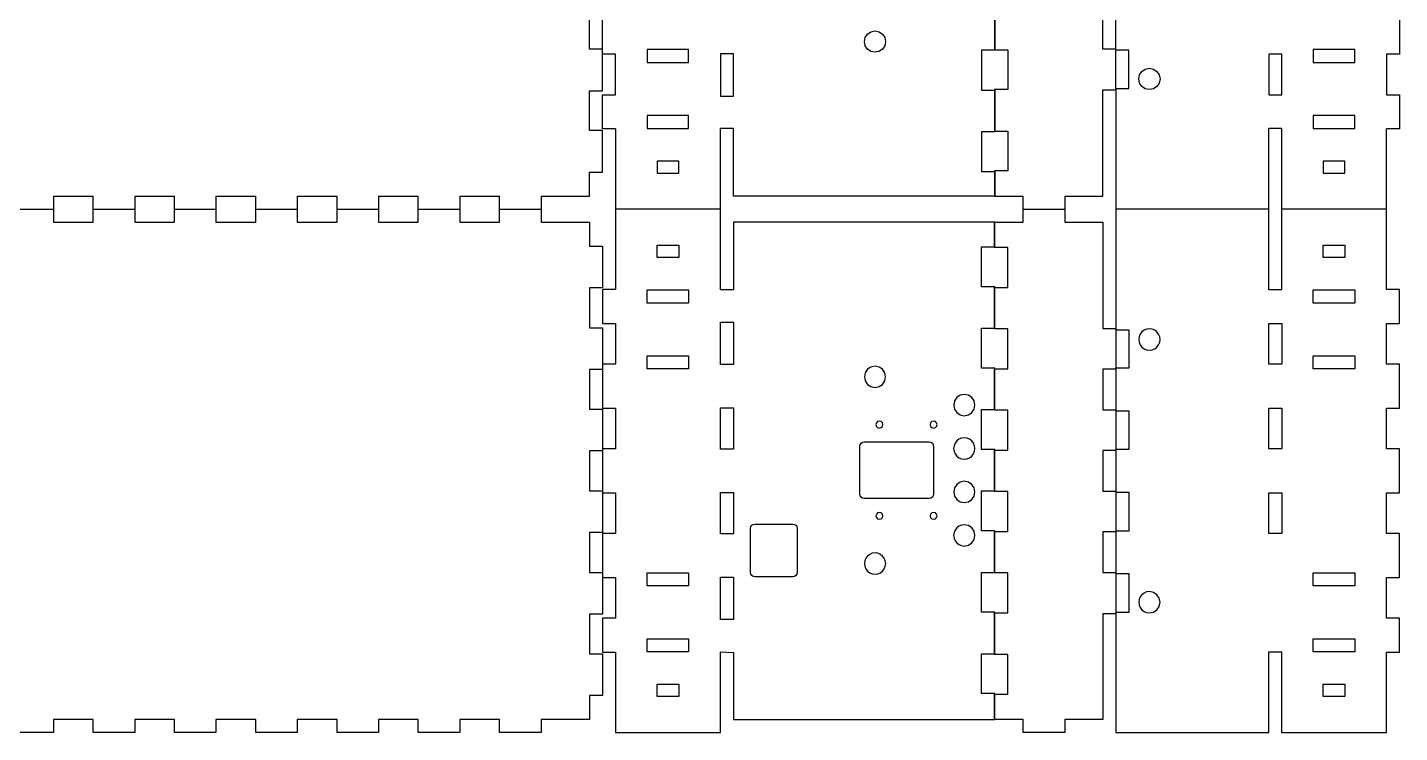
# Model space of a CAD drawing. Extents: x -3 to 935, y 295 to 705.
# Drawn here: x 618.6 to 934.8, y 338.4 to 500.7 of the extents above; entities that cross this region are included whole.
import ezdxf

# ---------------------------------------------------------------- set-up
doc = ezdxf.new("R2010")
doc.units = 0

msp = doc.modelspace()

# ---------------------------------------------------------------- linework, layer by layer
for p, q in [((751.133, 494.542), (751.133, 504.692)), ((841.533, 505.018), (841.533, 495.452)), ((869.451, 495.502), (869.451, 505.268)), ((934.838, 504.692), (934.838, 494.542)), ((812.235, 499.198), (813.013, 499.723)), ((813.013, 499.723), (813.966, 499.917)), ((813.966, 499.917), (814.918, 499.723)), ((813.966, 499.917), (813.966, 499.917)), ((814.918, 499.723), (815.694, 499.198)), ((811.521, 497.467), (811.712, 498.419)), ((811.712, 496.514), (811.521, 497.467)), ((811.712, 498.419), (812.235, 499.198)), ((812.235, 495.736), (811.712, 496.514)), ((815.694, 499.198), (816.217, 498.419)), ((816.217, 496.514), (815.694, 495.736)), ((816.217, 498.419), (816.411, 497.467)), ((816.411, 497.467), (816.217, 496.514)), ((754.133, 494.542), (751.133, 494.542)), ((754.133, 485.192), (754.133, 494.542)), ((771.008, 495.617), (761.457, 495.617)), ((761.457, 495.617), (761.457, 492.617)), ((771.008, 492.617), (771.008, 495.617)), ((778.332, 494.642), (778.332, 484.892)), ((781.332, 494.642), (778.332, 494.642)), ((781.332, 484.892), (781.332, 494.642)), ((813.013, 495.211), (812.235, 495.736)), ((813.966, 495.017), (813.013, 495.211)), ((814.918, 495.211), (813.966, 495.017)), ((815.694, 495.736), (814.918, 495.211)), ((841.533, 495.452), (838.532, 495.452)), ((838.532, 495.452), (838.532, 486.285)), ((872.439, 495.502), (869.451, 495.502)), ((872.439, 486.635), (872.439, 495.502)), ((907.721, 494.542), (904.72, 494.542)), ((904.72, 494.542), (904.72, 485.192)), ((907.721, 485.192), (907.721, 494.542)), ((914.962, 495.617), (914.962, 492.617)), ((924.514, 495.617), (914.962, 495.617)), ((924.514, 492.617), (924.514, 495.617)), ((934.838, 494.542), (931.838, 494.542)), ((931.838, 494.542), (931.838, 485.192)), ((761.457, 492.617), (771.008, 492.617)), ((874.936, 489.82), (875.463, 490.599)), ((875.463, 490.599), (876.241, 491.124)), ((876.241, 491.124), (877.196, 491.317)), ((877.196, 491.317), (878.148, 491.124)), ((877.196, 491.317), (877.196, 491.317)), ((878.148, 491.124), (878.926, 490.599)), ((878.926, 490.599), (879.453, 489.82)), ((914.962, 492.617), (924.514, 492.617)), ((874.746, 488.867), (874.936, 489.82)), ((874.936, 487.913), (874.746, 488.867)), ((875.463, 487.134), (874.936, 487.913)), ((876.241, 486.609), (875.463, 487.134)), ((878.926, 487.134), (878.148, 486.609)), ((879.453, 487.913), (878.926, 487.134)), ((879.453, 489.82), (879.646, 488.867)), ((879.646, 488.867), (879.453, 487.913)), ((751.133, 477.367), (751.133, 485.192)), ((751.133, 485.192), (754.133, 485.192)), ((778.332, 484.892), (781.332, 484.892)), ((838.532, 486.285), (841.533, 486.285)), ((841.533, 486.285), (841.533, 476.719)), ((869.451, 486.635), (872.439, 486.635)), ((869.451, 486.635), (869.451, 431.1)), ((877.196, 486.417), (876.241, 486.609)), ((878.148, 486.609), (877.196, 486.417)), ((904.72, 485.192), (907.721, 485.192)), ((931.838, 485.192), (934.838, 485.192)), ((934.838, 485.192), (934.838, 477.367)), ((761.457, 480.467), (761.457, 477.467)), ((771.008, 480.467), (761.457, 480.467)), ((761.457, 477.467), (771.008, 477.467)), ((771.008, 477.467), (771.008, 480.467)), ((781.332, 477.467), (778.332, 477.467)), ((778.332, 440.268), (778.332, 477.467)), ((781.332, 461.867), (781.332, 477.467)), ((907.639, 477.467), (904.72, 477.467)), ((904.72, 440.268), (904.72, 477.467)), ((907.639, 477.467), (907.639, 440.268)), ((924.514, 480.467), (914.962, 480.467)), ((914.962, 480.467), (914.962, 477.467)), ((914.962, 477.467), (924.514, 477.467)), ((924.514, 477.467), (924.514, 480.467)), ((754.133, 477.367), (751.133, 477.367)), ((754.133, 477.367), (754.133, 440.368)), ((841.533, 476.719), (838.532, 476.719)), ((838.532, 476.719), (838.532, 467.553)), ((934.838, 477.367), (931.838, 477.367)), ((931.838, 440.368), (931.838, 477.367)), ((768.733, 469.967), (763.732, 469.967)), ((763.732, 469.967), (763.732, 467.167)), ((768.733, 467.167), (768.733, 469.967)), ((922.238, 469.967), (917.238, 469.967)), ((917.238, 469.967), (917.238, 467.167)), ((922.238, 467.167), (922.238, 469.967)), ((763.732, 467.167), (768.733, 467.167)), ((838.532, 467.553), (841.533, 467.553)), ((841.533, 467.553), (841.533, 461.867)), ((917.238, 467.167), (922.238, 467.167)), ((841.533, 461.867), (781.332, 461.867)), ((778.332, 458.867), (754.133, 458.867)), ((904.72, 458.867), (869.451, 458.867)), ((931.838, 458.867), (907.639, 458.867)), ((841.533, 455.868), (781.332, 455.868)), ((781.332, 455.868), (781.332, 440.268)), ((841.533, 450.182), (841.533, 455.868)), ((763.732, 447.768), (763.732, 450.568)), ((763.732, 450.568), (768.733, 450.568)), ((768.733, 450.568), (768.733, 447.768)), ((838.532, 441.016), (838.532, 450.182)), ((838.532, 450.182), (841.533, 450.182)), ((917.238, 447.768), (917.238, 450.568)), ((917.238, 450.568), (922.238, 450.568)), ((922.238, 450.568), (922.238, 447.768)), ((768.733, 447.768), (763.732, 447.768)), ((922.238, 447.768), (917.238, 447.768)), ((754.133, 440.368), (751.133, 440.368)), ((751.133, 440.368), (751.133, 432.543)), ((761.457, 437.268), (761.457, 440.268)), ((761.457, 440.268), (771.008, 440.268)), ((771.008, 440.268), (771.008, 437.268)), ((781.332, 440.268), (778.332, 440.268)), ((841.533, 441.016), (838.532, 441.016)), ((841.533, 431.45), (841.533, 441.016)), ((907.639, 440.268), (904.72, 440.268)), ((914.962, 437.268), (914.962, 440.268)), ((914.962, 440.268), (924.514, 440.268)), ((924.514, 440.268), (924.514, 437.268)), ((934.838, 440.368), (931.838, 440.368)), ((934.838, 432.543), (934.838, 440.368)), ((771.008, 437.268), (761.457, 437.268)), ((924.514, 437.268), (914.962, 437.268)), ((751.133, 432.543), (754.133, 432.543)), ((754.133, 432.543), (754.133, 423.193)), ((778.332, 423.093), (778.332, 432.843)), ((778.332, 432.843), (781.332, 432.843)), ((781.332, 432.843), (781.332, 423.093)), ((838.532, 422.283), (838.532, 431.45)), ((838.532, 431.45), (841.533, 431.45)), ((869.451, 431.1), (872.439, 431.1)), ((872.439, 431.1), (872.439, 422.233)), ((875.074, 430.093), (874.828, 429.497)), ((875.465, 430.604), (875.074, 430.093)), ((875.971, 430.99), (875.465, 430.604)), ((876.556, 431.233), (875.971, 430.99)), ((877.196, 431.318), (876.556, 431.233)), ((877.833, 431.233), (877.196, 431.318)), ((878.421, 430.99), (877.833, 431.233)), ((878.924, 430.604), (878.421, 430.99)), ((879.318, 430.093), (878.924, 430.604)), ((879.564, 429.497), (879.318, 430.093)), ((904.72, 423.193), (904.72, 432.543)), ((904.72, 432.543), (907.721, 432.543)), ((907.721, 432.543), (907.721, 423.193)), ((931.838, 423.193), (931.838, 432.543)), ((931.838, 432.543), (934.838, 432.543)), ((874.828, 429.497), (874.746, 428.868)), ((874.746, 428.868), (874.828, 428.239)), ((874.828, 428.239), (875.074, 427.643)), ((875.074, 427.643), (875.465, 427.132)), ((875.465, 427.132), (875.971, 426.746)), ((878.421, 426.746), (878.924, 427.132)), ((878.924, 427.132), (879.318, 427.643)), ((879.318, 427.643), (879.564, 428.239)), ((879.646, 428.868), (879.564, 429.497)), ((879.564, 428.239), (879.646, 428.868)), ((761.457, 425.118), (771.008, 425.118)), ((761.457, 422.118), (761.457, 425.118)), ((771.008, 425.118), (771.008, 422.118)), ((875.971, 426.746), (876.556, 426.503)), ((876.556, 426.503), (877.196, 426.418)), ((877.196, 426.418), (877.833, 426.503)), ((877.196, 426.418), (877.196, 426.418)), ((877.833, 426.503), (878.421, 426.746)), ((914.962, 422.118), (914.962, 425.118)), ((914.962, 425.118), (924.514, 425.118)), ((924.514, 425.118), (924.514, 422.118)), ((754.133, 423.193), (751.133, 423.193)), ((751.133, 423.193), (751.133, 413.043)), ((771.008, 422.118), (761.457, 422.118)), ((781.332, 423.093), (778.332, 423.093)), ((811.712, 421.22), (811.521, 420.268)), ((812.235, 421.999), (811.712, 421.22)), ((813.013, 422.524), (812.235, 421.999)), ((813.966, 422.718), (813.013, 422.524)), ((814.918, 422.524), (813.966, 422.718)), ((815.694, 421.999), (814.918, 422.524)), ((816.217, 421.22), (815.694, 421.999)), ((816.411, 420.268), (816.217, 421.22)), ((841.533, 422.283), (838.532, 422.283)), ((841.533, 412.717), (841.533, 422.283)), ((872.439, 422.233), (869.451, 422.233)), ((869.451, 422.233), (869.451, 412.467)), ((907.721, 423.193), (904.72, 423.193)), ((924.514, 422.118), (914.962, 422.118)), ((934.838, 423.193), (931.838, 423.193)), ((934.838, 413.043), (934.838, 423.193)), ((811.521, 420.268), (811.712, 419.315)), ((811.712, 419.315), (812.235, 418.537)), ((812.235, 418.537), (813.013, 418.012)), ((813.013, 418.012), (813.966, 417.818)), ((813.966, 417.818), (814.918, 418.012)), ((813.966, 417.818), (813.966, 417.818)), ((814.918, 418.012), (815.694, 418.537)), ((815.694, 418.537), (816.217, 419.315)), ((816.217, 419.315), (816.411, 420.268)), ((832.278, 414.72), (832.084, 413.768)), ((832.801, 415.499), (832.278, 414.72)), ((833.577, 416.024), (832.801, 415.499)), ((834.529, 416.218), (833.577, 416.024)), ((835.482, 416.024), (834.529, 416.218)), ((836.26, 415.499), (835.482, 416.024)), ((836.783, 414.72), (836.26, 415.499)), ((836.974, 413.768), (836.783, 414.72)), ((751.133, 413.043), (754.133, 413.043)), ((754.133, 413.043), (754.133, 403.693)), ((778.332, 403.593), (778.332, 413.143)), ((778.332, 413.143), (781.332, 413.143)), ((781.332, 413.143), (781.332, 403.593)), ((832.084, 413.768), (832.278, 412.815)), ((832.278, 412.815), (832.801, 412.037)), ((832.801, 412.037), (833.577, 411.512)), ((833.577, 411.512), (834.529, 411.318)), ((834.529, 411.318), (835.482, 411.512)), ((834.529, 411.318), (834.529, 411.318)), ((835.482, 411.512), (836.26, 412.037)), ((836.26, 412.037), (836.783, 412.815)), ((836.783, 412.815), (836.974, 413.768)), ((838.532, 403.551), (838.532, 412.717)), ((838.532, 412.717), (841.533, 412.717)), ((869.451, 412.467), (872.439, 412.467)), ((872.439, 412.467), (872.439, 403.501)), ((904.72, 403.693), (904.72, 413.043)), ((904.72, 413.043), (907.721, 413.043)), ((907.721, 413.043), (907.721, 403.693)), ((931.838, 403.693), (931.838, 413.043)), ((931.838, 413.043), (934.838, 413.043)), ((814.273, 409.668), (814.164, 409.268)), ((814.164, 409.268), (814.273, 408.868)), ((814.564, 409.961), (814.273, 409.668)), ((814.273, 408.868), (814.564, 408.575)), ((814.966, 410.068), (814.564, 409.961)), ((814.564, 408.575), (814.966, 408.468)), ((815.365, 409.961), (814.966, 410.068)), ((814.966, 408.468), (815.365, 408.575)), ((814.966, 408.468), (814.966, 408.468)), ((815.656, 409.668), (815.365, 409.961)), ((815.365, 408.575), (815.656, 408.868)), ((815.765, 409.268), (815.656, 409.668)), ((815.656, 408.868), (815.765, 409.268)), ((826.772, 409.668), (826.666, 409.268)), ((826.666, 409.268), (826.772, 408.868)), ((827.065, 409.961), (826.772, 409.668)), ((826.772, 408.868), (827.065, 408.575)), ((827.465, 410.068), (827.065, 409.961)), ((827.065, 408.575), (827.465, 408.468)), ((827.864, 409.961), (827.465, 410.068)), ((827.465, 408.468), (827.864, 408.575)), ((827.465, 408.468), (827.465, 408.468)), ((828.158, 409.668), (827.864, 409.961)), ((827.864, 408.575), (828.158, 408.868)), ((828.264, 409.268), (828.158, 409.668)), ((828.158, 408.868), (828.264, 409.268)), ((810.542, 404.651), (810.759, 404.975)), ((810.759, 404.975), (811.082, 405.192)), ((811.082, 405.192), (811.465, 405.268)), ((811.465, 405.268), (826.465, 405.268)), ((811.465, 405.268), (811.465, 405.268)), ((826.465, 405.268), (826.848, 405.192)), ((826.848, 405.192), (827.171, 404.975)), ((827.171, 404.975), (827.388, 404.651)), ((832.407, 404.993), (832.161, 404.397)), ((832.801, 405.504), (832.407, 404.993)), ((833.304, 405.89), (832.801, 405.504)), ((833.892, 406.133), (833.304, 405.89)), ((834.529, 406.218), (833.892, 406.133)), ((835.169, 406.133), (834.529, 406.218)), ((835.754, 405.89), (835.169, 406.133)), ((836.26, 405.504), (835.754, 405.89)), ((836.651, 404.993), (836.26, 405.504)), ((836.897, 404.397), (836.651, 404.993)), ((754.133, 403.693), (751.133, 403.693)), ((751.133, 403.693), (751.133, 393.543)), ((781.332, 403.593), (778.332, 403.593)), ((810.465, 404.268), (810.542, 404.651)), ((810.465, 393.268), (810.465, 404.268)), ((827.388, 404.651), (827.465, 404.268)), ((827.465, 404.268), (827.465, 393.268)), ((832.161, 404.397), (832.079, 403.768)), ((832.079, 403.768), (832.161, 403.139)), ((832.161, 403.139), (832.407, 402.543)), ((832.407, 402.543), (832.801, 402.032)), ((832.801, 402.032), (833.304, 401.646)), ((833.304, 401.646), (833.892, 401.403)), ((835.169, 401.403), (835.754, 401.646)), ((835.754, 401.646), (836.26, 402.032)), ((836.26, 402.032), (836.651, 402.543)), ((836.651, 402.543), (836.897, 403.139)), ((836.979, 403.768), (836.897, 404.397)), ((836.897, 403.139), (836.979, 403.768)), ((841.533, 403.551), (838.532, 403.551)), ((841.533, 393.985), (841.533, 403.551)), ((872.439, 403.501), (869.451, 403.501)), ((869.451, 403.501), (869.451, 393.735)), ((907.721, 403.693), (904.72, 403.693)), ((934.838, 403.693), (931.838, 403.693)), ((934.838, 393.543), (934.838, 403.693)), ((833.892, 401.403), (834.529, 401.318)), ((834.529, 401.318), (835.169, 401.403)), ((834.529, 401.318), (834.529, 401.318)), ((832.801, 395.498), (832.278, 394.72)), ((833.577, 396.024), (832.801, 395.498)), ((834.529, 396.218), (833.577, 396.024)), ((835.482, 396.024), (834.529, 396.218)), ((836.26, 395.498), (835.482, 396.024)), ((836.783, 394.72), (836.26, 395.498)), ((751.133, 393.543), (754.133, 393.543)), ((754.133, 393.543), (754.133, 384.193)), ((778.332, 384.093), (778.332, 393.643)), ((778.332, 393.643), (781.332, 393.643)), ((781.332, 393.643), (781.332, 384.093)), ((810.545, 392.879), (810.465, 393.268)), ((810.759, 392.561), (810.545, 392.879)), ((811.077, 392.346), (810.759, 392.561)), ((811.465, 392.268), (811.077, 392.346)), ((826.465, 392.268), (811.465, 392.268)), ((826.854, 392.346), (826.465, 392.268)), ((827.171, 392.561), (826.854, 392.346)), ((827.385, 392.879), (827.171, 392.561)), ((827.465, 393.268), (827.385, 392.879)), ((832.278, 394.72), (832.084, 393.768)), ((832.084, 393.768), (832.278, 392.815)), ((832.278, 392.815), (832.801, 392.037)), ((836.26, 392.037), (836.783, 392.815)), ((836.974, 393.768), (836.783, 394.72)), ((836.783, 392.815), (836.974, 393.768)), ((838.532, 384.818), (838.532, 393.985)), ((838.532, 393.985), (841.533, 393.985)), ((869.451, 393.735), (872.439, 393.735)), ((872.439, 393.735), (872.439, 384.768)), ((904.72, 384.193), (904.72, 393.543)), ((904.72, 393.543), (907.721, 393.543)), ((907.721, 393.543), (907.721, 384.193)), ((931.838, 384.193), (931.838, 393.543)), ((931.838, 393.543), (934.838, 393.543)), ((814.564, 388.961), (814.273, 388.668)), ((814.966, 389.068), (814.564, 388.961)), ((815.365, 388.961), (814.966, 389.068)), ((815.656, 388.668), (815.365, 388.961)), ((827.065, 388.961), (826.772, 388.668)), ((827.465, 389.068), (827.065, 388.961)), ((827.864, 388.961), (827.465, 389.068)), ((828.158, 388.668), (827.864, 388.961)), ((832.801, 392.037), (833.577, 391.512)), ((833.577, 391.512), (834.529, 391.318)), ((834.529, 391.318), (835.482, 391.512)), ((834.529, 391.318), (834.529, 391.318)), ((835.482, 391.512), (836.26, 392.037)), ((785.285, 385.383), (785.364, 385.772)), ((785.364, 385.772), (785.579, 386.09)), ((785.579, 386.09), (785.896, 386.304)), ((785.896, 386.304), (786.285, 386.383)), ((786.285, 386.383), (795.014, 386.383)), ((786.285, 386.383), (786.285, 386.383)), ((795.014, 386.383), (795.403, 386.304)), ((795.403, 386.304), (795.72, 386.09)), ((795.72, 386.09), (795.934, 385.772)), ((795.934, 385.772), (796.014, 385.383)), ((814.273, 388.668), (814.164, 388.268)), ((814.164, 388.268), (814.273, 387.868)), ((814.273, 387.868), (814.564, 387.575)), ((814.564, 387.575), (814.966, 387.468)), ((814.966, 387.468), (815.365, 387.575)), ((814.966, 387.468), (814.966, 387.468)), ((815.365, 387.575), (815.656, 387.868)), ((815.765, 388.268), (815.656, 388.668)), ((815.656, 387.868), (815.765, 388.268)), ((826.772, 388.668), (826.666, 388.268)), ((826.666, 388.268), (826.772, 387.868)), ((826.772, 387.868), (827.065, 387.575)), ((827.065, 387.575), (827.465, 387.468)), ((827.465, 387.468), (827.864, 387.575)), ((827.465, 387.468), (827.465, 387.468)), ((827.864, 387.575), (828.158, 387.868)), ((828.264, 388.268), (828.158, 388.668)), ((828.158, 387.868), (828.264, 388.268)), ((833.304, 385.89), (832.801, 385.504)), ((833.892, 386.133), (833.304, 385.89)), ((834.529, 386.218), (833.892, 386.133)), ((835.484, 386.025), (834.529, 386.218)), ((836.262, 385.5), (835.484, 386.025)), ((754.133, 384.193), (751.133, 384.193)), ((751.133, 384.193), (751.133, 374.043)), ((781.332, 384.093), (778.332, 384.093)), ((785.285, 375.199), (785.285, 385.383)), ((796.014, 385.383), (796.014, 375.199)), ((832.161, 384.397), (832.079, 383.768)), ((832.079, 383.768), (832.161, 383.139)), ((832.407, 384.993), (832.161, 384.397)), ((832.161, 383.139), (832.407, 382.543)), ((832.801, 385.504), (832.407, 384.993)), ((836.789, 384.721), (836.262, 385.5)), ((836.262, 382.035), (836.789, 382.814)), ((836.979, 383.768), (836.789, 384.721)), ((836.789, 382.814), (836.979, 383.768)), ((841.533, 384.818), (838.532, 384.818)), ((841.533, 375.252), (841.533, 384.818)), ((872.439, 384.768), (869.451, 384.768)), ((869.451, 384.768), (869.451, 375.002)), ((907.721, 384.193), (904.72, 384.193)), ((934.838, 384.193), (931.838, 384.193)), ((934.838, 374.043), (934.838, 384.193)), ((813.325, 379.633), (812.741, 379.39)), ((813.966, 379.718), (813.325, 379.633)), ((814.603, 379.633), (813.966, 379.718)), ((815.191, 379.39), (814.603, 379.633)), ((832.407, 382.543), (832.801, 382.032)), ((832.801, 382.032), (833.304, 381.646)), ((833.304, 381.646), (833.892, 381.403)), ((833.892, 381.403), (834.529, 381.318)), ((834.529, 381.318), (835.484, 381.51)), ((834.529, 381.318), (834.529, 381.318)), ((835.484, 381.51), (836.262, 382.035)), ((811.598, 377.897), (811.516, 377.268)), ((811.516, 377.268), (811.598, 376.639)), ((811.844, 378.493), (811.598, 377.897)), ((811.598, 376.639), (811.844, 376.043)), ((812.235, 379.004), (811.844, 378.493)), ((812.741, 379.39), (812.235, 379.004)), ((815.694, 379.004), (815.191, 379.39)), ((816.088, 378.493), (815.694, 379.004)), ((816.334, 377.897), (816.088, 378.493)), ((816.088, 376.043), (816.334, 376.639)), ((816.416, 377.268), (816.334, 377.897)), ((816.334, 376.639), (816.416, 377.268)), ((751.133, 374.043), (754.133, 374.043)), ((754.133, 374.043), (754.133, 364.693)), ((761.438, 372.118), (761.438, 375.118)), ((761.438, 375.118), (771.008, 375.118)), ((771.008, 375.118), (771.008, 372.118)), ((778.332, 364.393), (778.332, 374.143)), ((778.332, 374.143), (781.332, 374.143)), ((781.332, 374.143), (781.332, 364.393)), ((785.364, 374.81), (785.285, 375.199)), ((785.579, 374.492), (785.364, 374.81)), ((785.896, 374.278), (785.579, 374.492)), ((786.285, 374.199), (785.896, 374.278)), ((795.014, 374.199), (786.285, 374.199)), ((795.403, 374.278), (795.014, 374.199)), ((795.72, 374.492), (795.403, 374.278)), ((795.934, 374.81), (795.72, 374.492)), ((796.014, 375.199), (795.934, 374.81)), ((811.844, 376.043), (812.235, 375.532)), ((812.235, 375.532), (812.741, 375.146)), ((812.741, 375.146), (813.325, 374.903)), ((813.325, 374.903), (813.966, 374.818)), ((813.966, 374.818), (814.603, 374.903)), ((813.966, 374.818), (813.966, 374.818)), ((814.603, 374.903), (815.191, 375.146)), ((815.191, 375.146), (815.694, 375.532)), ((815.694, 375.532), (816.088, 376.043)), ((838.532, 366.086), (838.532, 375.252)), ((838.532, 375.252), (841.533, 375.252)), ((869.451, 375.002), (872.439, 375.002)), ((872.439, 375.002), (872.439, 366.036)), ((914.962, 372.118), (914.962, 375.118)), ((914.962, 375.118), (924.532, 375.118)), ((924.532, 375.118), (924.532, 372.118)), ((931.838, 364.693), (931.838, 374.043)), ((931.838, 374.043), (934.838, 374.043)), ((771.008, 372.118), (761.438, 372.118)), ((875.465, 370.104), (875.074, 369.593)), ((875.971, 370.49), (875.465, 370.104)), ((876.556, 370.733), (875.971, 370.49)), ((877.196, 370.818), (876.556, 370.733)), ((878.148, 370.625), (877.196, 370.818)), ((878.926, 370.1), (878.148, 370.625)), ((879.453, 369.322), (878.926, 370.1)), ((924.532, 372.118), (914.962, 372.118)), ((874.828, 368.997), (874.746, 368.368)), ((874.746, 368.368), (874.828, 367.739)), ((875.074, 369.593), (874.828, 368.997)), ((874.828, 367.739), (875.074, 367.143)), ((875.074, 367.143), (875.465, 366.632)), ((878.926, 366.636), (879.453, 367.414)), ((879.646, 368.368), (879.453, 369.322)), ((879.453, 367.414), (879.646, 368.368)), ((754.133, 364.693), (751.133, 364.693)), ((751.133, 364.693), (751.133, 356.868)), ((781.332, 364.393), (778.332, 364.393)), ((841.533, 366.086), (838.532, 366.086)), ((841.533, 356.52), (841.533, 366.086)), ((872.439, 366.036), (869.451, 366.036)), ((869.451, 366.036), (869.451, 338.368)), ((875.465, 366.632), (875.971, 366.246)), ((875.971, 366.246), (876.556, 366.003)), ((876.556, 366.003), (877.196, 365.918)), ((877.196, 365.918), (878.148, 366.11)), ((877.196, 365.918), (877.196, 365.918)), ((878.148, 366.11), (878.926, 366.636)), ((934.838, 364.693), (931.838, 364.693)), ((934.838, 356.868), (934.838, 364.693)), ((761.438, 359.968), (771.008, 359.968)), ((761.457, 356.968), (761.438, 359.968)), ((771.008, 359.968), (771.008, 356.968)), ((914.962, 359.968), (924.532, 359.968)), ((914.962, 356.968), (914.962, 359.968)), ((924.532, 359.968), (924.514, 356.968)), ((751.133, 356.868), (754.133, 356.868)), ((754.133, 356.868), (754.133, 338.368)), ((771.008, 356.968), (761.457, 356.968)), ((778.332, 338.368), (778.332, 356.968)), ((778.332, 356.968), (781.332, 356.768)), ((781.332, 356.768), (781.332, 341.368)), ((838.532, 347.353), (838.532, 356.52)), ((838.532, 356.52), (841.533, 356.52)), ((904.72, 338.368), (904.72, 356.968)), ((904.72, 356.968), (907.639, 356.968)), ((907.639, 356.968), (907.639, 338.368)), ((924.514, 356.968), (914.962, 356.968)), ((931.838, 338.368), (931.838, 356.868)), ((931.838, 356.868), (934.838, 356.868)), ((763.732, 349.468), (768.733, 349.468)), ((763.732, 346.668), (763.732, 349.468)), ((768.733, 349.468), (768.733, 346.668)), ((917.238, 346.668), (917.238, 349.468)), ((917.238, 349.468), (922.238, 349.468)), ((922.238, 349.468), (922.238, 346.668)), ((768.733, 346.668), (763.732, 346.668)), ((841.533, 347.353), (838.532, 347.353)), ((841.533, 341.368), (841.533, 347.353)), ((922.238, 346.668), (917.238, 346.668)), ((754.133, 338.368), (778.332, 338.368)), ((781.332, 341.368), (841.533, 341.368)), ((869.451, 338.368), (904.72, 338.368)), ((907.639, 338.368), (931.838, 338.368))]:
    msp.add_line(p, q)
at = {"layer": 'Layer 1'}
for p, q in [((748.132, 495.744), (748.132, 504.933)), ((841.53, 505.168), (841.53, 495.602)), ((866.462, 495.702), (866.462, 505.068)), ((751.13, 495.744), (748.132, 495.744)), ((751.13, 486.154), (751.13, 495.744)), ((841.53, 495.602), (844.53, 495.602)), ((844.53, 495.602), (844.53, 486.436)), ((869.451, 495.702), (866.462, 495.702)), ((869.451, 486.336), (869.451, 495.702)), ((748.132, 476.964), (748.132, 486.154)), ((748.132, 486.154), (751.13, 486.154)), ((844.53, 486.436), (841.53, 486.436)), ((841.53, 486.436), (841.53, 476.87)), ((866.462, 461.868), (866.462, 486.336)), ((866.462, 486.336), (869.451, 486.336)), ((751.13, 476.964), (748.132, 476.964)), ((751.13, 467.374), (751.13, 476.964)), ((841.53, 476.87), (844.53, 476.87)), ((844.53, 476.87), (844.53, 467.703)), ((748.132, 461.875), (748.132, 467.374)), ((748.132, 467.374), (751.13, 467.374)), ((844.53, 467.703), (841.53, 467.703)), ((841.53, 467.703), (841.53, 461.868)), ((624.617, 461.875), (633.782, 461.875)), ((624.617, 461.875), (624.617, 455.86)), ((633.782, 455.86), (633.782, 461.875)), ((643.349, 461.875), (652.517, 461.875)), ((643.349, 461.875), (643.349, 455.86)), ((652.517, 455.86), (652.517, 461.875)), ((662.082, 461.875), (671.247, 461.875)), ((662.082, 461.875), (662.082, 455.86)), ((671.247, 455.86), (671.247, 461.875)), ((680.814, 461.875), (689.982, 461.875)), ((680.814, 461.875), (680.814, 455.86)), ((689.982, 455.86), (689.982, 461.875)), ((699.547, 461.875), (708.712, 461.875)), ((699.547, 461.875), (699.547, 455.86)), ((708.712, 455.86), (708.712, 461.875)), ((718.279, 461.875), (727.447, 461.875)), ((718.279, 461.875), (718.279, 455.86)), ((727.447, 455.86), (727.447, 461.875)), ((737.012, 461.875), (748.132, 461.875)), ((737.012, 461.875), (737.012, 455.86)), ((841.53, 461.868), (848.116, 461.868)), ((848.116, 455.867), (848.116, 461.868)), ((857.683, 461.868), (866.462, 461.868)), ((857.683, 461.868), (857.683, 455.867)), ((615.052, 458.867), (624.617, 458.867)), ((633.782, 458.868), (643.349, 458.868)), ((652.517, 458.868), (662.082, 458.868)), ((671.247, 458.868), (680.814, 458.868)), ((689.982, 458.868), (699.547, 458.868)), ((708.712, 458.867), (718.279, 458.867)), ((727.447, 458.867), (737.012, 458.867)), ((848.116, 458.868), (857.683, 458.868)), ((624.617, 455.86), (633.782, 455.86)), ((643.349, 455.86), (652.517, 455.86)), ((662.082, 455.86), (671.247, 455.86)), ((680.814, 455.86), (689.982, 455.86)), ((699.547, 455.86), (708.712, 455.86)), ((718.279, 455.86), (727.447, 455.86)), ((737.012, 455.86), (748.132, 455.86)), ((748.132, 455.86), (748.132, 450.361)), ((841.53, 450.032), (841.53, 455.867)), ((841.53, 455.867), (848.116, 455.867)), ((857.683, 455.867), (866.462, 455.867)), ((866.462, 455.867), (866.462, 431.399)), ((748.132, 450.361), (751.13, 450.361)), ((751.13, 450.361), (751.13, 440.771)), ((844.53, 450.032), (841.53, 450.032)), ((844.53, 440.865), (844.53, 450.032)), ((751.13, 440.771), (748.132, 440.771)), ((748.132, 440.771), (748.132, 431.581)), ((841.53, 431.299), (841.53, 440.865)), ((841.53, 440.865), (844.53, 440.865)), ((748.132, 431.581), (751.13, 431.581)), ((751.13, 431.581), (751.13, 421.991)), ((844.53, 431.299), (841.53, 431.299)), ((844.53, 422.133), (844.53, 431.299)), ((866.462, 431.399), (869.451, 431.399)), ((869.451, 431.399), (869.451, 422.033)), ((751.13, 421.991), (748.132, 421.991)), ((748.132, 421.991), (748.132, 412.802)), ((841.53, 412.567), (841.53, 422.133)), ((841.53, 422.133), (844.53, 422.133)), ((869.451, 422.033), (866.462, 422.033)), ((866.462, 422.033), (866.462, 412.667)), ((748.132, 412.802), (751.13, 412.802)), ((751.13, 412.802), (751.13, 403.212)), ((844.53, 412.567), (841.53, 412.567)), ((844.53, 403.4), (844.53, 412.567)), ((866.462, 412.667), (869.451, 412.667)), ((869.451, 412.667), (869.451, 403.3)), ((751.13, 403.212), (748.132, 403.212)), ((748.132, 403.212), (748.132, 394.023)), ((841.53, 393.834), (841.53, 403.4)), ((841.53, 403.4), (844.53, 403.4)), ((869.451, 403.3), (866.462, 403.3)), ((866.462, 403.3), (866.462, 393.934)), ((748.132, 394.023), (751.13, 394.023)), ((751.13, 394.023), (751.13, 384.433)), ((844.53, 393.834), (841.53, 393.834)), ((844.53, 384.668), (844.53, 393.834)), ((866.462, 393.934), (869.451, 393.934)), ((869.451, 393.934), (869.451, 384.568)), ((751.13, 384.433), (748.132, 384.433)), ((748.132, 384.433), (748.132, 375.244)), ((841.53, 375.102), (841.53, 384.668)), ((841.53, 384.668), (844.53, 384.668)), ((869.451, 384.568), (866.462, 384.568)), ((866.462, 384.568), (866.462, 375.202)), ((748.132, 375.244), (751.13, 375.244)), ((751.13, 375.244), (751.13, 365.654)), ((844.53, 375.102), (841.53, 375.102)), ((844.53, 365.935), (844.53, 375.102)), ((866.462, 375.202), (869.451, 375.202)), ((869.451, 375.202), (869.451, 365.735)), ((751.13, 365.654), (748.132, 365.654)), ((748.132, 365.654), (748.132, 356.464)), ((841.53, 356.369), (841.53, 365.935)), ((841.53, 365.935), (844.53, 365.935)), ((866.462, 365.735), (866.462, 341.367)), ((869.451, 365.735), (866.462, 365.735)), ((748.132, 356.464), (751.13, 356.464)), ((751.13, 356.464), (751.13, 346.874)), ((844.53, 356.369), (841.53, 356.369)), ((844.53, 347.203), (844.53, 356.369)), ((751.13, 346.874), (748.132, 346.874)), ((748.132, 346.874), (748.132, 341.375)), ((841.53, 341.367), (841.53, 347.203)), ((841.53, 347.203), (844.53, 347.203)), ((624.617, 338.367), (615.052, 338.367)), ((633.782, 341.375), (624.617, 341.375)), ((624.617, 341.375), (624.617, 338.367)), ((633.782, 338.367), (633.782, 341.375)), ((643.349, 338.367), (633.782, 338.367)), ((652.517, 341.375), (643.349, 341.375)), ((643.349, 341.375), (643.349, 338.367)), ((652.517, 338.367), (652.517, 341.375)), ((662.082, 338.367), (652.517, 338.367)), ((671.247, 341.375), (662.082, 341.375)), ((662.082, 341.375), (662.082, 338.367)), ((671.247, 338.367), (671.247, 341.375)), ((680.814, 338.367), (671.247, 338.367)), ((689.982, 341.375), (680.814, 341.375)), ((680.814, 341.375), (680.814, 338.367)), ((689.982, 338.367), (689.982, 341.375)), ((699.547, 338.367), (689.982, 338.367)), ((708.712, 341.375), (699.547, 341.375)), ((699.547, 341.375), (699.547, 338.367)), ((708.712, 338.367), (708.712, 341.375)), ((718.279, 338.367), (708.712, 338.367)), ((727.447, 341.375), (718.279, 341.375)), ((718.279, 341.375), (718.279, 338.367)), ((727.447, 338.367), (727.447, 341.375)), ((737.012, 338.367), (727.447, 338.367)), ((748.132, 341.375), (737.012, 341.375)), ((737.012, 341.375), (737.012, 338.367)), ((848.116, 341.367), (841.53, 341.367)), ((848.116, 338.367), (848.116, 341.367)), ((857.683, 338.367), (848.116, 338.367)), ((866.462, 341.367), (857.683, 341.367)), ((857.683, 341.367), (857.683, 338.367))]:
    msp.add_line(p, q, dxfattribs=at)

doc.saveas('drawing.dxf')
